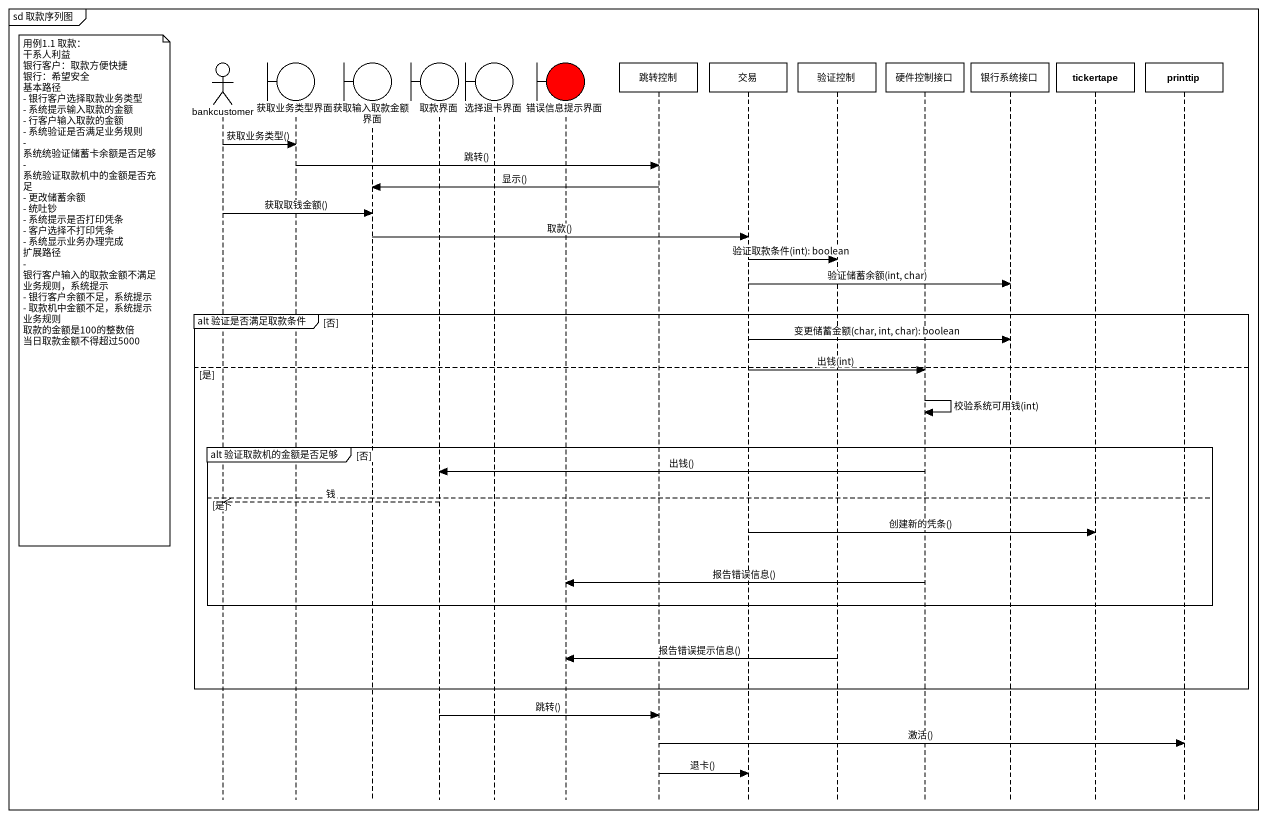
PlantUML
@startuml
mainframe sd 取款序列图
hide footbox
actor bankcustomer
boundary 获取业务类型界面
boundary 获取输入取款金额界面
boundary 取款界面
boundary 选择退卡界面
boundary 错误信息提示界面 #FF0000
participant 跳转控制
participant 交易
participant 验证控制
participant 硬件控制接口
participant 银行系统接口
participant tickertape
participant printtip

bankcustomer -> 获取业务类型界面 : 获取业务类型()
获取业务类型界面 -> 跳转控制 : 跳转()
跳转控制 -> 获取输入取款金额界面 : 显示()
bankcustomer -> 获取输入取款金额界面 : 获取取钱金额()
获取输入取款金额界面 -> 交易 : 取款()
交易 -> 验证控制 : 验证取款条件(int): boolean
交易 -> 银行系统接口 : 验证储蓄余额(int, char)
note left of bankcustomer
  用例1.1 取款：
  干系人利益
  银行客户：取款方便快捷
  银行：希望安全
  基本路径
  - 银行客户选择取款业务类型
  - 系统提示输入取款的金额
  - 行客户输入取款的金额
  - 系统验证是否满足业务规则
  - 系统统验证储蓄卡余额是否足够
  - 系统验证取款机中的金额是否充足
  - 更改储蓄余额
  - 统吐钞
  - 系统提示是否打印凭条
  - 客户选择不打印凭条
  - 系统显示业务办理完成
  扩展路径
  - 银行客户输入的取款金额不满足业务规则，系统提示
  - 银行客户余额不足，系统提示
  - 取款机中金额不足，系统提示
  业务规则
  取款的金额是100的整数倍
  当日取款金额不得超过5000
end note
group alt 验证是否满足取款条件 [否]
  交易 -> 银行系统接口 : 变更储蓄金额(char, int, char): boolean
else 是
  交易 -> 硬件控制接口 : 出钱(int)
  硬件控制接口 -> 硬件控制接口 : 校验系统可用钱(int)
  group alt 验证取款机的金额是否足够 [否]
    硬件控制接口 -> 取款界面 : 出钱()
  else 是
    取款界面 -->> bankcustomer : 钱
    交易 -> tickertape : 创建新的凭条()
    硬件控制接口 -> 错误信息提示界面 : 报告错误信息()
  end
  验证控制 -> 错误信息提示界面 : 报告错误提示信息()
end
取款界面 -> 跳转控制 : 跳转()
跳转控制 -> printtip : 激活()
跳转控制 -> 交易 : 退卡()
@enduml
